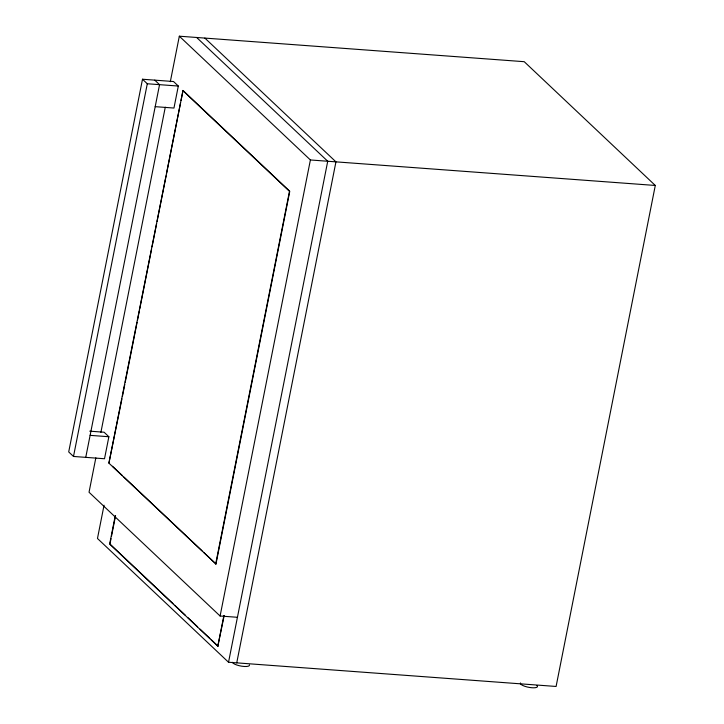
<?xml version="1.0" encoding="UTF-8"?>
<svg xmlns="http://www.w3.org/2000/svg" width="724" height="724" viewBox="0 0 724 724"><rect width="100%" height="100%" fill="white"/><g stroke="black" fill="none" stroke-linecap="round" stroke-linejoin="round"><path stroke-width="1.09" d="M155.198 106.663L173.959 108.048L178.312 86.047L173.525 81.531L142.501 79.233L68.708 451.93L73.495 456.455L104.518 458.745L108.871 436.744L104.084 432.219L89.74 431.16M73.495 456.455L147.289 83.758L142.501 79.233M85.758 457.36L159.552 84.663L154.764 80.138M95.84 457.849L89.034 492.248L220.096 616.015L237.427 617.291M100.898 432.328L165.271 107.215M170.321 81.694L179.326 36.2L524.23 61.694L655.292 185.462L556.095 686.461L228.531 662.252L97.469 538.484L104.048 505.234M108.908 463.143L183 90.473L289.772 191.308L215.978 564.005L108.908 463.143L121.94 398.834M122.383 396.616L124.8 384.417M125.234 382.2L137.098 322.298M137.533 320.08L139.289 311.202M139.732 308.985L151.588 249.092M152.031 246.875L156.637 223.58M157.081 221.363L166.086 175.887M166.529 173.66L180.584 102.672M181.018 100.455L183 90.473M224.168 615.635L217.824 646.179L109.659 544.032L115.279 515.651M173.045 603.644L109.948 544.059L111.034 538.602M111.46 536.412L115.569 515.669M215.689 563.978L289.482 191.29L182.701 90.455M220.096 616.015L310.397 159.968L179.326 36.2M217.824 646.179L223.879 615.608M228.531 662.252L327.728 161.253L196.666 37.485M236.739 662.858L335.945 161.859L204.874 38.091M147.289 83.758L178.312 86.047M310.397 159.968L655.292 185.462M90.111 435.35L108.871 436.744M112.492 466.274L122.347 475.577M123.985 477.125L202.014 550.819M203.661 552.367L215.978 564.005M174.683 605.192L185.344 615.246M187.797 617.572L197.634 626.857M200.086 629.174L209.924 638.459M211.562 640.007L218.114 646.206M536.955 685.474A8.733 2.425 11.2 0 1 529.769 687.492A8.733 2.425 11.2 0 1 520.456 682.94M249.463 664.913A8.733 2.425 11.2 0 1 241.771 666.207A8.733 2.425 11.2 0 1 232.386 662.288"/></g></svg>
